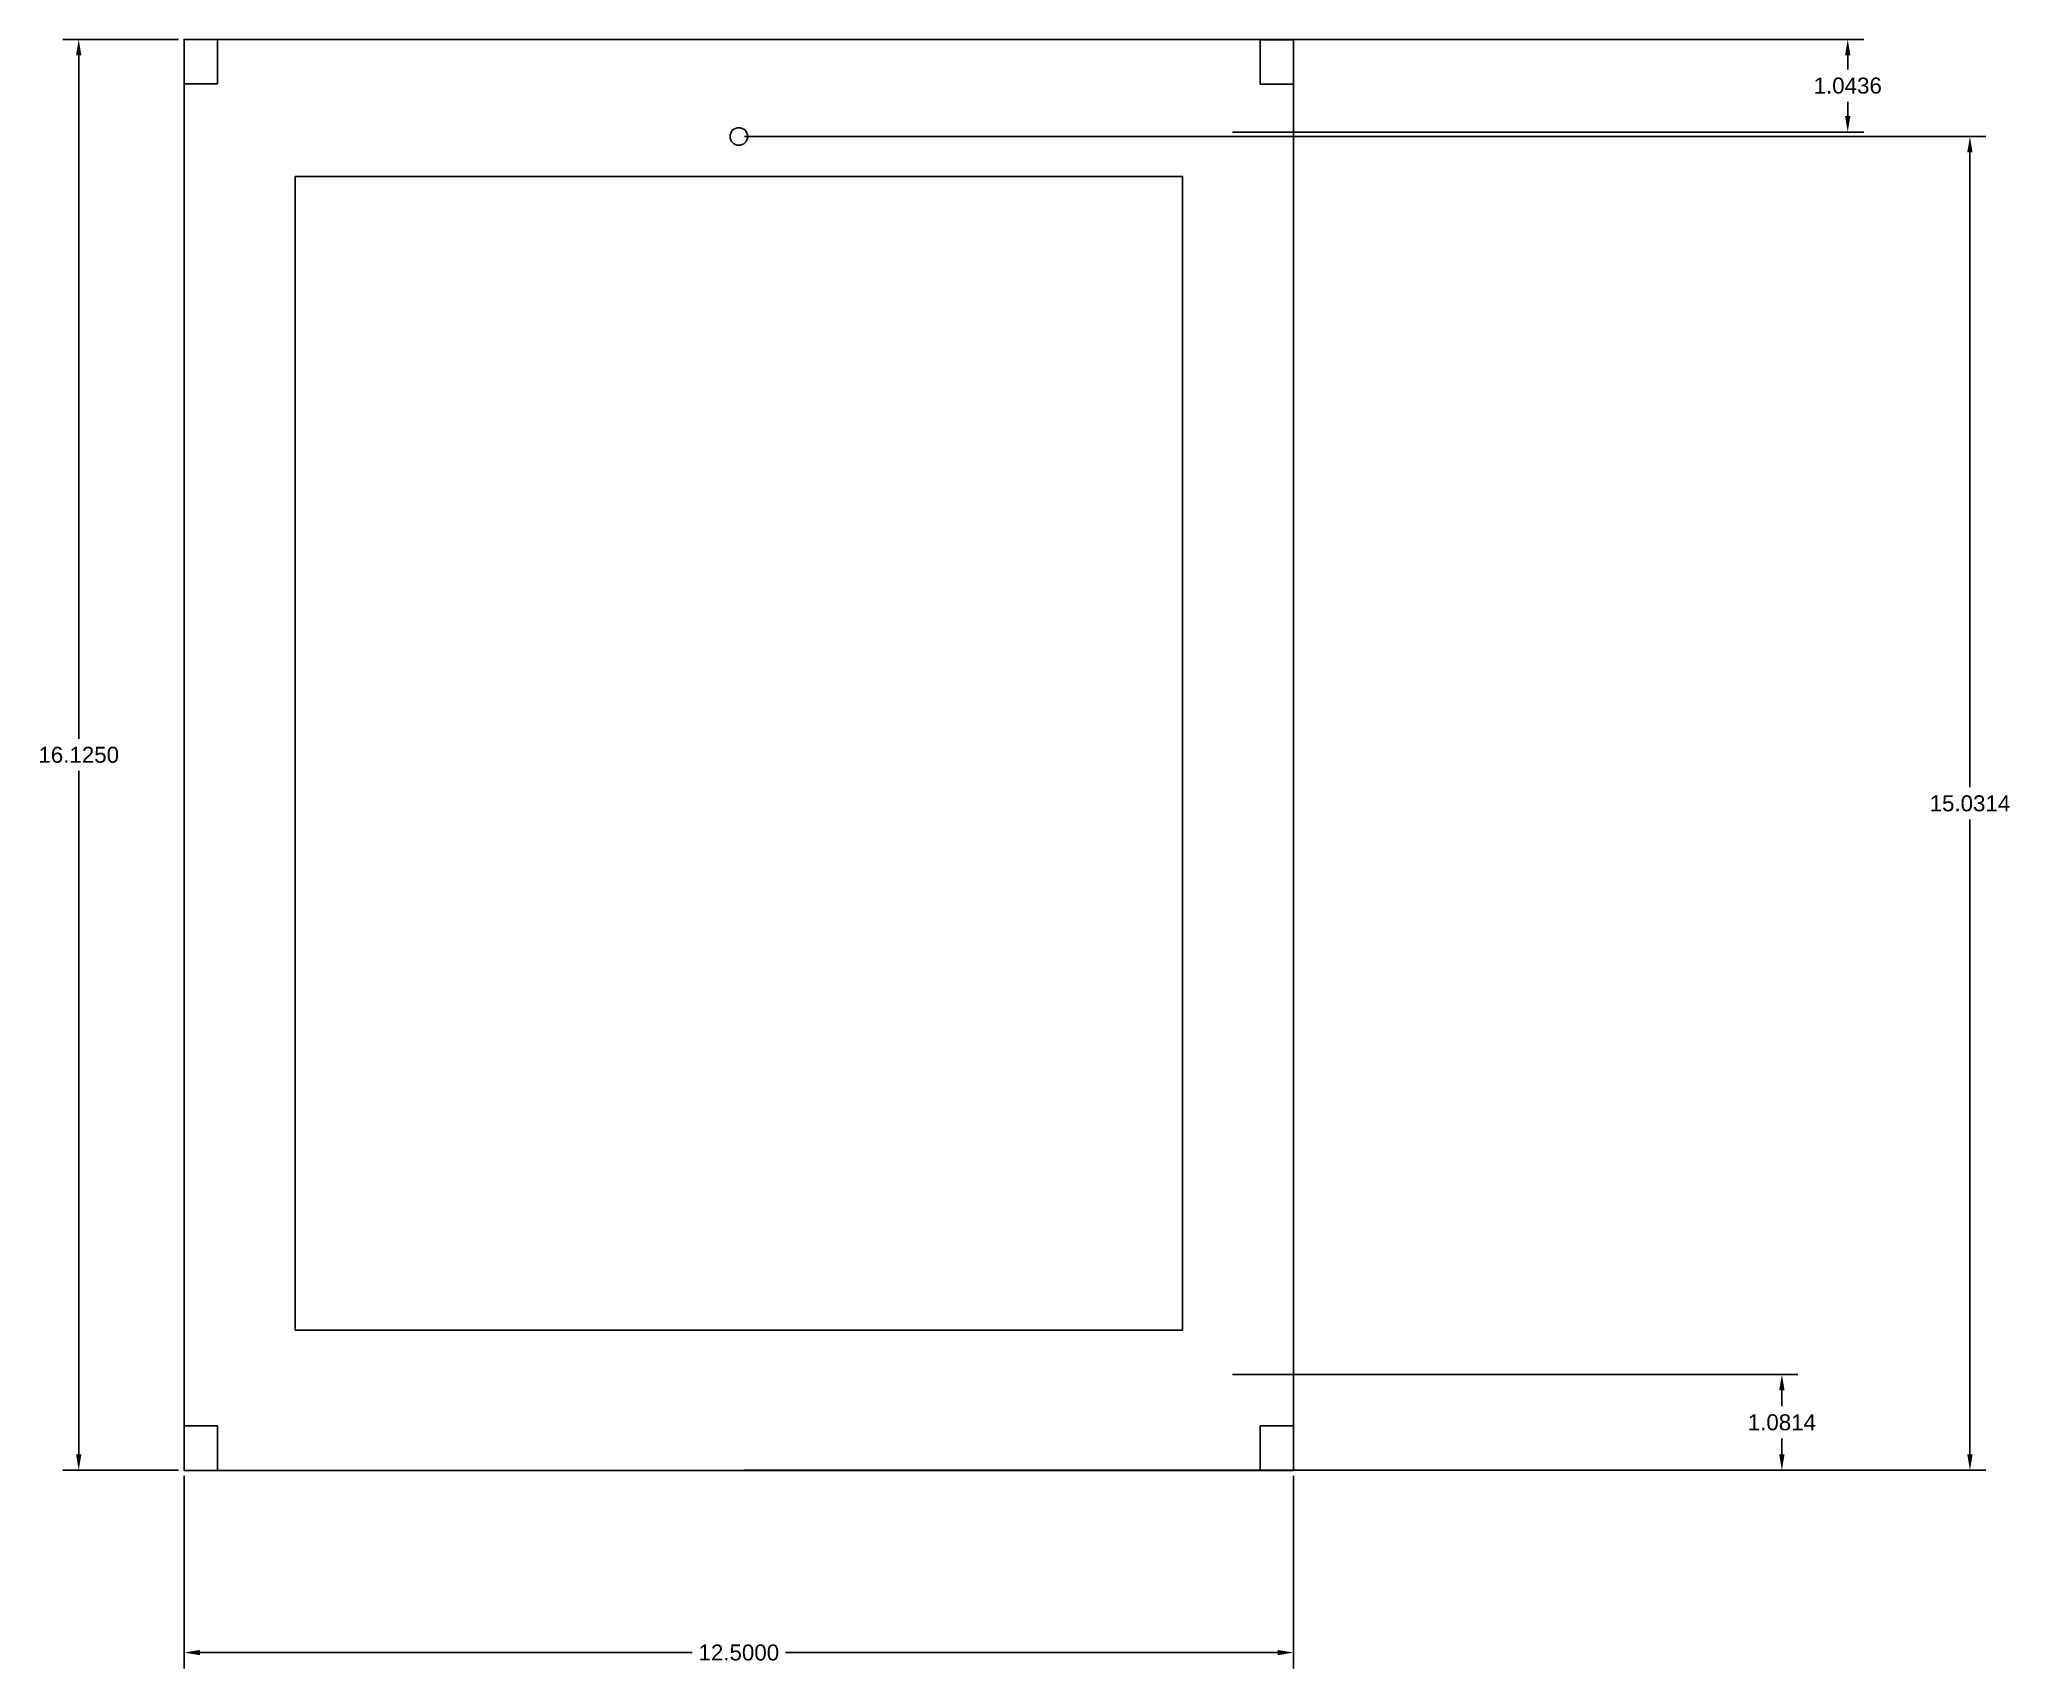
# Model space of a CAD drawing. Header units: inches. Extents: x 2.5 to 24.7, y 31.3 to 49.7.
import ezdxf

# ---------------------------------------------------------------- set-up
doc = ezdxf.new("R2010")
doc.units = ezdxf.units.IN
doc.header["$MEASUREMENT"] = 0
doc.layers.get('0').update_dxf_attribs({"color": 1})
doc.layers.add('dimensions', color=4, linetype='Continuous')
doc.styles.get("Standard").update_dxf_attribs({"font": 'Arial Regular.ttf'})
doc.dimstyles.get("Standard").update_dxf_attribs({"dimtxt": 0.18, "dimasz": 0.18, "dimexe": 0.18, "dimexo": 0.0625, "dimgap": 0.09, "dimtad": 0, "dimtih": 1, "dimtoh": 1, "dimdec": 4, "dimzin": 0, "dimdsep": 46, "dimtxsty": 'Standard', "dimcen": 0.09, "dimadec": 0, "dimazin": 0, "dimtfac": 1, "dimtdec": 4, "dimtofl": 0, "dimtmove": 0, "dimatfit": 3, "dimfxl": 1, "dimtolj": 1, "dimtzin": 0, "dimarcsym": 0})

# ---------------------------------------------------------------- blocks, each defined once
blk = doc.blocks.new('*D3')
at = {"layer": 'Defpoints', "color": 0, "transparency": 16777216}
for p in [(4.101, 33.546), (16.601, 33.546), (16.601, 31.492)]:
    blk.add_point(p, dxfattribs=at)
at = {"layer": 'dimensions', "color": 0, "lineweight": -2, "transparency": 16777216}
for p, q in [((4.101, 33.483), (4.101, 31.312)), ((16.601, 33.483), (16.601, 31.312)), ((4.281, 31.492), (9.826, 31.492)), ((16.421, 31.492), (10.876, 31.492))]:
    blk.add_line(p, q, dxfattribs=at)
at = {"layer": 'dimensions', "color": 0, "transparency": 16777216}
for points in [[(4.281, 31.522), (4.281, 31.462), (4.101, 31.492)], [(16.421, 31.522), (16.421, 31.462), (16.601, 31.492)]]:
    blk.add_solid(points, dxfattribs=at)
at = {"layer": 'dimensions', "color": 0, "transparency": 16777216, "insert": (10.351, 31.492), "char_height": 0.18, "attachment_point": 5}
blk.add_mtext('\\A1;12.5000', dxfattribs=at)
blk = doc.blocks.new('*D4')
at = {"layer": 'Defpoints', "color": 0, "transparency": 16777216}
for p in [(4.101, 49.671), (2.913, 33.546), (4.101, 33.546)]:
    blk.add_point(p, dxfattribs=at)
at = {"layer": 'dimensions', "color": 0, "lineweight": -2, "transparency": 16777216}
for p, q in [((4.039, 49.671), (2.733, 49.671)), ((2.913, 49.491), (2.913, 41.789)), ((2.913, 33.726), (2.913, 41.427)), ((4.039, 33.546), (2.733, 33.546))]:
    blk.add_line(p, q, dxfattribs=at)
at = {"layer": 'dimensions', "color": 0, "transparency": 16777216}
for points in [[(2.883, 49.491), (2.943, 49.491), (2.913, 49.671)], [(2.883, 33.726), (2.943, 33.726), (2.913, 33.546)]]:
    blk.add_solid(points, dxfattribs=at)
at = {"layer": 'dimensions', "color": 0, "transparency": 16777216, "insert": (2.913, 41.608), "char_height": 0.18, "attachment_point": 5}
blk.add_mtext('\\A1;16.1250', dxfattribs=at)
blk = doc.blocks.new('*D5')
at = {"layer": 'Defpoints', "color": 0, "transparency": 16777216}
for p in [(14.856, 49.671), (22.846, 49.671), (15.851, 48.627)]:
    blk.add_point(p, dxfattribs=at)
at = {"layer": 'dimensions', "color": 0, "lineweight": -2, "transparency": 16777216}
for p, q in [((14.918, 49.671), (23.026, 49.671)), ((22.846, 49.491), (22.846, 49.33)), ((22.846, 48.807), (22.846, 48.968)), ((15.914, 48.627), (23.026, 48.627))]:
    blk.add_line(p, q, dxfattribs=at)
at = {"layer": 'dimensions', "color": 0, "transparency": 16777216}
for points in [[(22.816, 49.491), (22.876, 49.491), (22.846, 49.671)], [(22.816, 48.807), (22.876, 48.807), (22.846, 48.627)]]:
    blk.add_solid(points, dxfattribs=at)
at = {"layer": 'dimensions', "color": 0, "transparency": 16777216, "insert": (22.846, 49.149), "char_height": 0.18, "attachment_point": 5}
blk.add_mtext('\\A1;1.0436', dxfattribs=at)
blk = doc.blocks.new('*D6')
at = {"layer": 'Defpoints', "color": 0, "transparency": 16777216}
for p in [(15.851, 34.627), (15.663, 33.546), (22.104, 33.546)]:
    blk.add_point(p, dxfattribs=at)
at = {"layer": 'dimensions', "color": 0, "lineweight": -2, "transparency": 16777216}
for p, q in [((15.914, 34.627), (22.284, 34.627)), ((22.104, 34.447), (22.104, 34.268)), ((22.104, 33.726), (22.104, 33.905)), ((15.726, 33.546), (22.284, 33.546))]:
    blk.add_line(p, q, dxfattribs=at)
at = {"layer": 'dimensions', "color": 0, "transparency": 16777216}
for points in [[(22.074, 34.447), (22.134, 34.447), (22.104, 34.627)], [(22.074, 33.726), (22.134, 33.726), (22.104, 33.546)]]:
    blk.add_solid(points, dxfattribs=at)
at = {"layer": 'dimensions', "color": 0, "transparency": 16777216, "insert": (22.104, 34.086), "char_height": 0.18, "attachment_point": 5}
blk.add_mtext('\\A1;1.0814', dxfattribs=at)
blk = doc.blocks.new('*D11')
at = {"layer": 'Defpoints', "color": 0, "transparency": 16777216}
for p in [(10.351, 48.577), (10.351, 33.546), (24.223, 33.546)]:
    blk.add_point(p, dxfattribs=at)
at = {"layer": 'dimensions', "color": 0, "lineweight": -2, "transparency": 16777216}
for p, q in [((10.414, 48.577), (24.403, 48.577)), ((24.223, 48.397), (24.223, 41.243)), ((24.223, 33.726), (24.223, 40.88)), ((10.414, 33.546), (24.403, 33.546))]:
    blk.add_line(p, q, dxfattribs=at)
at = {"layer": 'dimensions', "color": 0, "transparency": 16777216}
for points in [[(24.193, 48.397), (24.253, 48.397), (24.223, 48.577)], [(24.193, 33.726), (24.253, 33.726), (24.223, 33.546)]]:
    blk.add_solid(points, dxfattribs=at)
at = {"layer": 'dimensions', "color": 0, "transparency": 16777216, "insert": (24.223, 41.061), "char_height": 0.18, "attachment_point": 5}
blk.add_mtext('\\A1;15.0314', dxfattribs=at)

msp = doc.modelspace()

# ---------------------------------------------------------------- linework, layer by layer
for points in [[(4.10101, 33.54573), (16.60101, 33.54573), (16.60101, 49.67073), (4.10101, 49.67073)], [(4.47601, 49.67073), (4.10101, 49.67073), (4.10101, 49.17073), (4.47601, 49.17073)], [(16.60101, 49.66702), (16.22601, 49.66702), (16.22601, 49.16702), (16.60101, 49.16702)], [(5.35108, 48.12711), (15.35108, 48.12711), (15.35108, 35.12711), (5.35108, 35.12711)], [(4.47601, 34.04573), (4.10101, 34.04573), (4.10101, 33.54573), (4.47601, 33.54573)], [(16.60101, 33.54573), (16.22601, 33.54573), (16.22601, 34.04573), (16.60101, 34.04573)]]:
    msp.add_lwpolyline(points, close=True)
msp.add_circle((10.35101, 48.57709), 0.09842)

# ---------------------------------------------------------------- dimensions: what is measured, and where the dimension line sits
at = {"layer": 'dimensions'}
for base, p1, p2, picture, middle in [((2.91302, 33.54573), (4.10101, 49.67073), (4.10101, 33.54573), '*D4', (2.91302, 41.60823)), ((22.84562, 49.67073), (15.85104, 48.62712), (14.85578, 49.67073), '*D5', (22.84562, 49.14892)), ((24.22282, 33.54573), (10.35101, 48.57709), (10.35101, 33.54573), '*D11', (24.22282, 41.06141)), ((22.10359, 33.54573), (15.85104, 34.62712), (15.66349, 33.54573), '*D6', (22.10359, 34.08642))]:
    dim = msp.add_linear_dim(base=base, p1=p1, p2=p2, angle=90, dimstyle='Standard', dxfattribs=at)
    dim.commit()
    dim.dimension.update_dxf_attribs({"geometry": picture, "text_midpoint": middle})
dim = msp.add_linear_dim(base=(16.60101, 31.49166), p1=(4.10101, 33.54573), p2=(16.60101, 33.54573), dimstyle='Standard', dxfattribs=at)
dim.commit()
dim.dimension.update_dxf_attribs({"geometry": '*D3', "text_midpoint": (10.35101, 31.49166)})

doc.saveas('drawing.dxf')
